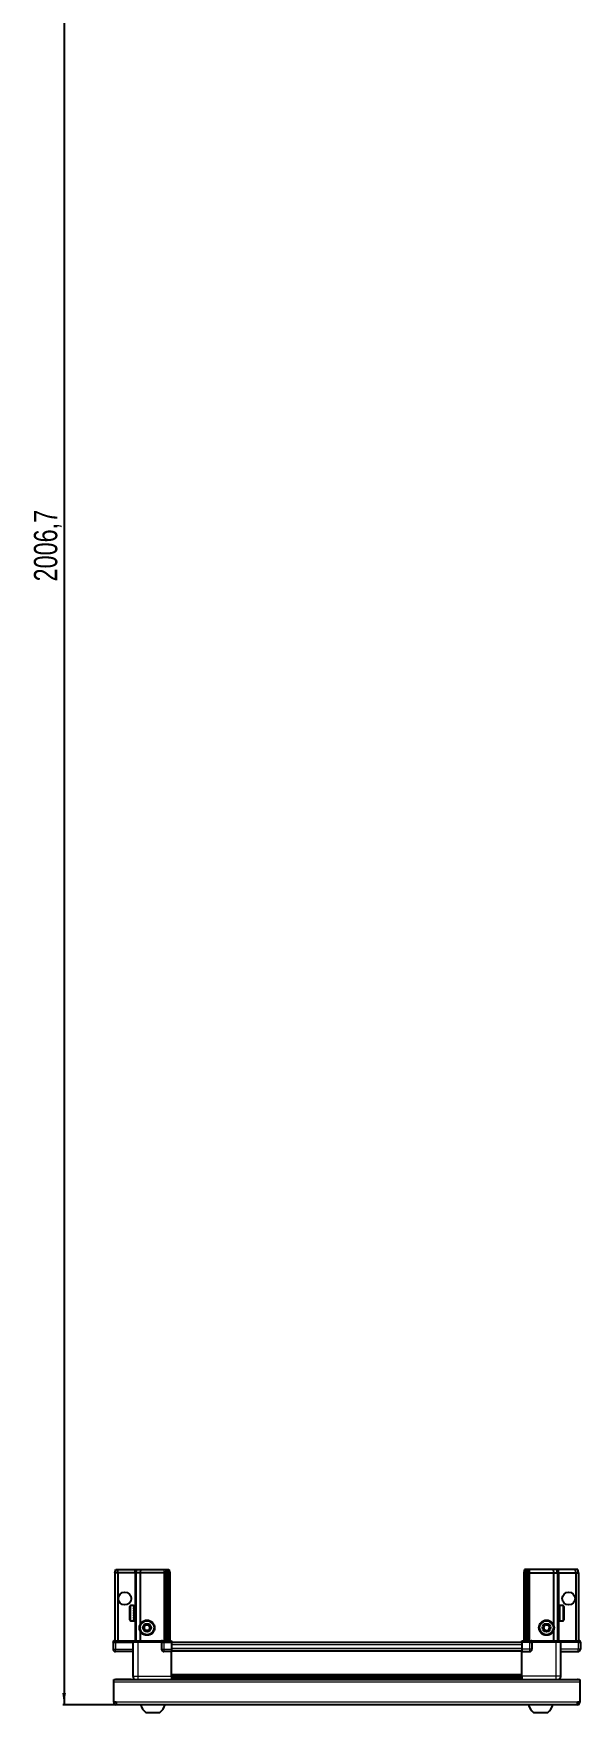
# Model space of a CAD drawing. Header units: millimetres. Extents: x 1021 to 4256, y -1287 to 1591.
# Drawn here: x 1077 to 1545, y -1287 to 152 of the extents above; entities that cross this region are included whole.
import ezdxf

# ---------------------------------------------------------------- set-up
doc = ezdxf.new("R2010")
doc.units = ezdxf.units.MM
doc.layers.add('FORMAT', color=7, linetype='Continuous')
doc.styles.add('SLDTEXTSTYLE0', font='TXT', dxfattribs={"width": 0.75})
doc.dimstyles.new('SLDDIMSTYLE0', dxfattribs={"dimtxt": 20, "dimasz": 10, "dimexe": 0, "dimexo": 0.0625, "dimgap": 5, "dimtad": 2, "dimdec": 1, "dimrnd": 1e-09, "dimzin": 12, "dimdsep": 46, "dimtxsty": 'SLDTEXTSTYLE0', "dimsah": 1, "dimcen": 0.09, "dimadec": 0, "dimazin": 3, "dimtfac": 1, "dimtofl": 0, "dimtmove": 0, "dimatfit": 3, "dimfxl": 0, "dimfrac": 2, "dimtolj": 1, "dimtzin": 12, "dimarcsym": 0})

# ---------------------------------------------------------------- blocks, each defined once
blk = doc.blocks.new('_D_8')
at = {"layer": 'FORMAT'}
for p, q in [((1146.7, 726.3), (1101.6, 726.3)), ((1102.6, 726.3), (1102.6, -1280.4)), ((1147.2, -1280.4), (1101.6, -1280.4))]:
    blk.add_line(p, q, dxfattribs=at)
for points in [[(1102.6, 726.3), (1101.1, 716.3), (1104.2, 716.3)], [(1102.6, -1280.4), (1104.2, -1270.4), (1101.1, -1270.4)]]:
    blk.add_solid(points, dxfattribs=at)
at = {"layer": 'FORMAT', "insert": (1076.8, -317.7), "char_height": 20, "attachment_point": 1, "rotation": 90, "style": 'SLDTEXTSTYLE0'}
blk.add_mtext('2006,7', dxfattribs=at)

msp = doc.modelspace()

# ---------------------------------------------------------------- linework, layer by layer
at = {"color": 7, "linetype": 'Continuous', "lineweight": 25}
for p, q in [((1146.13, -1167.43), (1146.93, -1164.43)), ((1146.93, -1164.43), (1148.78, -1164.43)), ((1148.63, -1167.43), (1148.78, -1164.43)), ((1148.78, -1164.43), (1163.13, -1164.43)), ((1163.13, -1164.43), (1164.93, -1164.43)), ((1164.13, -1167.43), (1164.93, -1164.43)), ((1164.93, -1164.43), (1167.96, -1164.43)), ((1167.96, -1164.43), (1167.63, -1167.43)), ((1167.96, -1164.43), (1188.13, -1164.43)), ((1188.13, -1164.43), (1189.93, -1164.43)), ((1189.93, -1164.43), (1189.13, -1167.43)), ((1189.93, -1164.43), (1190.67, -1164.43)), ((1190.67, -1164.43), (1190.13, -1167.43)), ((1190.67, -1164.43), (1191.17, -1164.43)), ((1191.17, -1164.43), (1191.63, -1167.43)), ((1191.17, -1164.43), (1192.33, -1164.43)), ((1192.33, -1164.43), (1193.13, -1167.43)), ((1496.93, -1164.43), (1496.13, -1167.43)), ((1498.08, -1164.43), (1496.93, -1164.43)), ((1498.08, -1164.43), (1497.63, -1167.43)), ((1498.58, -1164.43), (1498.08, -1164.43)), ((1498.58, -1164.43), (1499.13, -1167.43)), ((1499.33, -1164.43), (1498.58, -1164.43)), ((1499.33, -1164.43), (1500.13, -1167.43)), ((1501.13, -1164.43), (1499.33, -1164.43)), ((1521.3, -1164.43), (1501.13, -1164.43)), ((1521.3, -1164.43), (1521.63, -1167.43)), ((1524.33, -1164.43), (1521.3, -1164.43)), ((1525.13, -1167.43), (1524.33, -1164.43)), ((1526.13, -1164.43), (1524.33, -1164.43)), ((1540.47, -1164.43), (1526.13, -1164.43)), ((1540.63, -1167.43), (1540.47, -1164.43)), ((1542.33, -1164.43), (1540.47, -1164.43)), ((1543.13, -1167.43), (1542.33, -1164.43)), ((1146.13, -1167.43), (1146.13, -1225.73)), ((1148.63, -1167.43), (1146.13, -1167.43)), ((1163.13, -1167.43), (1148.63, -1167.43)), ((1148.63, -1167.43), (1148.63, -1225.73)), ((1164.13, -1167.43), (1163.13, -1167.43)), ((1164.13, -1167.43), (1164.13, -1225.73)), ((1167.63, -1167.43), (1164.13, -1167.43)), ((1188.13, -1167.43), (1167.63, -1167.43)), ((1167.63, -1167.43), (1167.63, -1211.93)), ((1189.13, -1167.43), (1188.13, -1167.43)), ((1190.13, -1167.43), (1189.13, -1167.43)), ((1189.13, -1167.43), (1189.13, -1225.73)), ((1190.13, -1167.43), (1190.13, -1225.73)), ((1191.63, -1167.43), (1190.13, -1167.43)), ((1191.63, -1167.43), (1191.63, -1225.73)), ((1193.13, -1167.43), (1191.63, -1167.43)), ((1193.13, -1167.43), (1193.13, -1225.73)), ((1496.13, -1167.43), (1497.63, -1167.43)), ((1496.13, -1167.43), (1496.13, -1225.73)), ((1497.63, -1167.43), (1499.13, -1167.43)), ((1497.63, -1167.43), (1497.63, -1225.73)), ((1499.13, -1167.43), (1500.13, -1167.43)), ((1499.13, -1167.43), (1499.13, -1225.73)), ((1500.13, -1167.43), (1500.13, -1225.73)), ((1500.13, -1167.43), (1501.13, -1167.43)), ((1501.13, -1167.43), (1521.63, -1167.43)), ((1521.63, -1167.43), (1521.63, -1211.93)), ((1521.63, -1167.43), (1525.13, -1167.43)), ((1525.13, -1167.43), (1525.13, -1225.73)), ((1525.13, -1167.43), (1526.13, -1167.43)), ((1526.13, -1167.43), (1540.63, -1167.43)), ((1540.63, -1167.43), (1540.63, -1225.73)), ((1540.63, -1167.43), (1543.13, -1167.43)), ((1543.13, -1167.43), (1543.13, -1225.73)), ((1158.93, -1207.63), (1158.93, -1196.23)), ((1162.13, -1195.43), (1159.73, -1195.43)), ((1159.73, -1208.43), (1162.13, -1208.43)), ((1162.13, -1195.43), (1162.13, -1195.43)), ((1162.13, -1195.43), (1162.63, -1195.43)), ((1162.13, -1195.62), (1162.63, -1195.62)), ((1162.13, -1195.62), (1162.13, -1195.84)), ((1162.13, -1195.84), (1162.63, -1195.84)), ((1162.13, -1196.41), (1162.63, -1196.41)), ((1162.13, -1196.41), (1162.13, -1196.84)), ((1162.13, -1196.84), (1162.63, -1196.84)), ((1162.13, -1197.75), (1162.63, -1197.75)), ((1162.13, -1197.75), (1162.13, -1198.34)), ((1162.13, -1198.34), (1162.63, -1198.34)), ((1162.13, -1199.49), (1162.63, -1199.49)), ((1162.13, -1199.49), (1162.13, -1200.19)), ((1162.13, -1200.19), (1162.63, -1200.19)), ((1162.13, -1201.47), (1162.63, -1201.47)), ((1162.13, -1201.47), (1162.13, -1202.21)), ((1162.13, -1201.62), (1162.63, -1201.62)), ((1162.13, -1202.12), (1162.63, -1202.12)), ((1162.13, -1202.21), (1162.63, -1202.21)), ((1162.13, -1203.5), (1162.63, -1203.5)), ((1162.13, -1203.5), (1162.13, -1204.21)), ((1162.13, -1204.21), (1162.63, -1204.21)), ((1162.13, -1205.37), (1162.63, -1205.37)), ((1162.13, -1205.37), (1162.13, -1205.97)), ((1162.13, -1205.97), (1162.63, -1205.97)), ((1162.13, -1206.91), (1162.63, -1206.91)), ((1162.13, -1206.91), (1162.13, -1207.35)), ((1162.13, -1207.35), (1162.63, -1207.35)), ((1162.13, -1207.95), (1162.63, -1207.95)), ((1162.13, -1207.95), (1162.13, -1208.19)), ((1162.13, -1208.19), (1162.63, -1208.19)), ((1162.13, -1208.41), (1162.63, -1208.41)), ((1162.13, -1208.41), (1162.13, -1208.43)), ((1162.13, -1208.42), (1162.63, -1208.42)), ((1162.63, -1195.62), (1162.63, -1195.43)), ((1162.63, -1195.84), (1162.63, -1195.62)), ((1162.63, -1196.41), (1162.63, -1195.84)), ((1162.63, -1196.84), (1162.63, -1196.41)), ((1162.63, -1197.75), (1162.63, -1196.84)), ((1162.73, -1197.53), (1162.63, -1197.53)), ((1162.63, -1198.34), (1162.63, -1197.75)), ((1162.63, -1199.49), (1162.63, -1198.34)), ((1162.63, -1200.19), (1162.63, -1199.49)), ((1162.63, -1201.47), (1162.63, -1200.19)), ((1162.63, -1201.62), (1162.63, -1201.47)), ((1162.63, -1202.21), (1162.63, -1202.12)), ((1162.63, -1203.5), (1162.63, -1202.21)), ((1162.63, -1204.21), (1162.63, -1203.5)), ((1162.63, -1205.37), (1162.63, -1204.21)), ((1162.63, -1205.97), (1162.63, -1205.37)), ((1162.63, -1206.91), (1162.63, -1205.97)), ((1162.63, -1206.33), (1162.73, -1206.33)), ((1162.63, -1207.35), (1162.63, -1206.91)), ((1162.63, -1207.95), (1162.63, -1207.35)), ((1162.63, -1208.19), (1162.63, -1207.95)), ((1162.63, -1208.41), (1162.63, -1208.19)), ((1162.63, -1208.42), (1162.63, -1208.41)), ((1162.73, -1206.33), (1162.73, -1197.53)), ((1163.61, -1198.62), (1163.13, -1197.93)), ((1163.13, -1205.93), (1163.13, -1197.93)), ((1163.13, -1205.93), (1163.61, -1205.24)), ((1164.1, -1197.93), (1163.61, -1198.62)), ((1163.61, -1205.24), (1163.61, -1198.62)), ((1163.61, -1205.24), (1164.1, -1205.93)), ((1164.13, -1197.93), (1164.1, -1197.93)), ((1164.1, -1205.93), (1164.1, -1197.93)), ((1164.1, -1205.93), (1164.13, -1205.93)), ((1525.16, -1197.93), (1525.13, -1197.93)), ((1525.13, -1205.93), (1525.16, -1205.93)), ((1525.65, -1198.62), (1525.16, -1197.93)), ((1525.16, -1197.93), (1525.16, -1205.93)), ((1525.16, -1205.93), (1525.65, -1205.24)), ((1526.13, -1197.93), (1525.65, -1198.62)), ((1525.65, -1198.62), (1525.65, -1205.24)), ((1525.65, -1205.24), (1526.13, -1205.93)), ((1526.13, -1197.93), (1526.13, -1205.93)), ((1526.63, -1197.53), (1526.53, -1197.53)), ((1526.53, -1197.53), (1526.53, -1206.33)), ((1526.53, -1206.33), (1526.63, -1206.33)), ((1529.53, -1195.43), (1526.63, -1195.43)), ((1527.13, -1195.43), (1526.63, -1195.43)), ((1526.63, -1195.43), (1526.63, -1195.47)), ((1526.63, -1195.47), (1526.63, -1195.76)), ((1527.13, -1195.47), (1526.63, -1195.47)), ((1527.13, -1195.76), (1526.63, -1195.76)), ((1526.63, -1195.76), (1526.63, -1196.03)), ((1527.13, -1196.03), (1526.63, -1196.03)), ((1526.63, -1196.03), (1526.63, -1196.7)), ((1527.13, -1196.7), (1526.63, -1196.7)), ((1526.63, -1196.7), (1526.63, -1197.17)), ((1526.63, -1197.17), (1526.63, -1198.15)), ((1527.13, -1197.17), (1526.63, -1197.17)), ((1527.13, -1198.15), (1526.63, -1198.15)), ((1526.63, -1198.15), (1526.63, -1198.77)), ((1526.63, -1198.77), (1526.63, -1199.97)), ((1527.13, -1198.77), (1526.63, -1198.77)), ((1527.13, -1199.97), (1526.63, -1199.97)), ((1526.63, -1199.97), (1526.63, -1200.6)), ((1527.13, -1200.6), (1526.63, -1200.6)), ((1526.63, -1200.68), (1526.63, -1201.98)), ((1527.13, -1200.68), (1526.63, -1200.68)), ((1527.13, -1201.98), (1526.63, -1201.98)), ((1527.13, -1202.46), (1526.63, -1202.46)), ((1526.63, -1202.46), (1526.63, -1202.71)), ((1526.63, -1202.71), (1526.63, -1203.98)), ((1527.13, -1202.71), (1526.63, -1202.71)), ((1527.13, -1203.98), (1526.63, -1203.98)), ((1526.63, -1203.98), (1526.63, -1204.67)), ((1526.63, -1204.67), (1526.63, -1205.79)), ((1527.13, -1204.67), (1526.63, -1204.67)), ((1527.13, -1205.79), (1526.63, -1205.79)), ((1526.63, -1205.79), (1526.63, -1206.36)), ((1526.63, -1206.36), (1526.63, -1207.21)), ((1527.13, -1206.36), (1526.63, -1206.36)), ((1527.13, -1207.21), (1526.63, -1207.21)), ((1526.63, -1207.21), (1526.63, -1207.61)), ((1526.63, -1207.61), (1526.63, -1208.12)), ((1527.13, -1207.61), (1526.63, -1207.61)), ((1527.13, -1208.12), (1526.63, -1208.12)), ((1526.63, -1208.12), (1526.63, -1208.31)), ((1526.63, -1208.31), (1526.63, -1208.43)), ((1527.13, -1208.31), (1526.63, -1208.31)), ((1526.63, -1208.43), (1529.53, -1208.43)), ((1527.13, -1195.47), (1527.13, -1195.43)), ((1527.13, -1196.03), (1527.13, -1195.76)), ((1527.13, -1197.17), (1527.13, -1196.7)), ((1527.13, -1198.77), (1527.13, -1198.15)), ((1527.13, -1200.68), (1527.13, -1199.97)), ((1527.13, -1202.71), (1527.13, -1201.98)), ((1527.13, -1204.67), (1527.13, -1203.98)), ((1527.13, -1206.36), (1527.13, -1205.79)), ((1527.13, -1207.61), (1527.13, -1207.21)), ((1527.13, -1208.31), (1527.13, -1208.12)), ((1530.33, -1196.23), (1530.33, -1207.63)), ((1167.63, -1216.93), (1167.63, -1225.73)), ((1521.63, -1216.93), (1521.63, -1225.73)), ((1145.13, -1225.73), (1144.63, -1226.59)), ((1144.63, -1226.93), (1144.63, -1226.59)), ((1144.63, -1226.93), (1146.63, -1226.93)), ((1144.63, -1226.93), (1144.63, -1232.93)), ((1146.63, -1225.73), (1145.13, -1225.73)), ((1146.63, -1225.73), (1161.43, -1225.73)), ((1161.43, -1226.93), (1146.63, -1226.93)), ((1146.63, -1226.93), (1161.43, -1226.93)), ((1161.63, -1234.93), (1146.63, -1234.93)), ((1161.43, -1225.73), (1161.63, -1225.73)), ((1161.63, -1226.93), (1161.43, -1226.93)), ((1161.63, -1226.93), (1161.63, -1225.73)), ((1161.63, -1225.73), (1165.63, -1225.73)), ((1165.63, -1226.93), (1161.63, -1226.93)), ((1161.63, -1226.93), (1161.63, -1255.93)), ((1165.63, -1225.73), (1185.93, -1225.73)), ((1185.93, -1226.93), (1165.63, -1226.93)), ((1185.93, -1225.73), (1186.13, -1225.73)), ((1186.13, -1226.93), (1185.93, -1226.93)), ((1186.13, -1226.93), (1186.13, -1225.73)), ((1186.81, -1225.73), (1186.13, -1225.73)), ((1186.13, -1226.93), (1188.13, -1226.93)), ((1186.13, -1226.93), (1186.13, -1232.93)), ((1186.81, -1225.73), (1194.63, -1225.73)), ((1194.63, -1226.59), (1188.13, -1226.59)), ((1194.63, -1226.93), (1188.13, -1226.93)), ((1188.13, -1226.93), (1194.63, -1226.93)), ((1194.63, -1234.93), (1188.13, -1234.93)), ((1194.63, -1225.73), (1194.63, -1226.59)), ((1194.63, -1226.59), (1194.63, -1226.59)), ((1194.63, -1226.93), (1194.63, -1226.59)), ((1194.63, -1226.93), (1194.63, -1226.93)), ((1194.63, -1226.93), (1194.63, -1232.93)), ((1494.63, -1227.08), (1194.63, -1227.08)), ((1194.63, -1232.93), (1194.63, -1234.93)), ((1494.63, -1234.28), (1194.63, -1234.28)), ((1194.63, -1255.93), (1194.63, -1234.93)), ((1494.63, -1226.59), (1494.63, -1225.73)), ((1494.63, -1225.73), (1502.45, -1225.73)), ((1501.13, -1226.59), (1494.63, -1226.59)), ((1494.63, -1226.93), (1494.63, -1226.59)), ((1501.13, -1226.93), (1494.63, -1226.93)), ((1494.63, -1226.93), (1494.63, -1232.93)), ((1494.63, -1232.93), (1494.63, -1234.93)), ((1494.63, -1234.93), (1501.13, -1234.93)), ((1494.63, -1255.93), (1494.63, -1234.93)), ((1501.13, -1226.93), (1503.13, -1226.93)), ((1503.13, -1226.93), (1501.13, -1226.93)), ((1503.13, -1225.73), (1502.45, -1225.73)), ((1503.13, -1226.93), (1503.13, -1225.73)), ((1503.13, -1225.73), (1503.33, -1225.73)), ((1503.33, -1226.93), (1503.13, -1226.93)), ((1503.13, -1226.93), (1503.13, -1232.93)), ((1503.33, -1225.73), (1523.63, -1225.73)), ((1523.63, -1226.93), (1503.33, -1226.93)), ((1523.63, -1225.73), (1527.63, -1225.73)), ((1527.63, -1226.93), (1523.63, -1226.93)), ((1527.63, -1226.93), (1527.63, -1225.73)), ((1527.63, -1225.73), (1527.83, -1225.73)), ((1527.83, -1226.93), (1527.63, -1226.93)), ((1527.63, -1226.93), (1527.63, -1255.93)), ((1527.63, -1234.93), (1542.63, -1234.93)), ((1527.83, -1225.73), (1542.63, -1225.73)), ((1542.63, -1226.93), (1527.83, -1226.93)), ((1544.13, -1225.73), (1542.63, -1225.73)), ((1542.63, -1226.93), (1544.63, -1226.93)), ((1544.63, -1226.59), (1544.13, -1225.73)), ((1544.63, -1226.59), (1544.13, -1225.73)), ((1544.63, -1226.93), (1544.63, -1226.59)), ((1544.63, -1226.93), (1544.63, -1226.59)), ((1544.63, -1226.93), (1544.63, -1226.93)), ((1544.63, -1226.93), (1544.63, -1232.93)), ((1145.13, -1261.03), (1145.13, -1258.93)), ((1145.13, -1258.93), (1544.13, -1258.93)), ((1145.13, -1278.33), (1145.13, -1261.03)), ((1160.13, -1258.83), (1147.23, -1258.83)), ((1160.13, -1258.83), (1160.13, -1258.93)), ((1194.63, -1256.95), (1494.63, -1256.95)), ((1194.63, -1256.99), (1494.63, -1256.99)), ((1218.51, -1258.78), (1194.63, -1258.78)), ((1213.13, -1258.93), (1213.13, -1258.78)), ((1213.17, -1258.93), (1213.17, -1258.78)), ((1213.44, -1258.93), (1213.44, -1258.78)), ((1213.7, -1258.93), (1213.7, -1258.78)), ((1214.35, -1258.93), (1214.35, -1258.78)), ((1214.82, -1258.93), (1214.82, -1258.78)), ((1215.78, -1258.93), (1215.78, -1258.78)), ((1216.4, -1258.93), (1216.4, -1258.78)), ((1217.59, -1258.93), (1217.59, -1258.78)), ((1218.25, -1258.93), (1218.25, -1258.78)), ((1218.3, -1258.93), (1218.3, -1258.78)), ((1219.6, -1258.78), (1218.51, -1258.78)), ((1219.6, -1258.93), (1219.6, -1258.78)), ((1219.6, -1258.78), (1219.6, -1258.78)), ((1220.33, -1258.78), (1219.6, -1258.78)), ((1219.61, -1258.93), (1219.61, -1258.78)), ((1220.11, -1258.93), (1220.11, -1258.78)), ((1220.33, -1258.93), (1220.33, -1258.78)), ((1220.75, -1258.78), (1220.33, -1258.78)), ((1220.33, -1258.78), (1220.33, -1258.78)), ((1468.51, -1258.78), (1220.75, -1258.78)), ((1221.61, -1258.93), (1221.61, -1258.78)), ((1222.3, -1258.93), (1222.3, -1258.78)), ((1223.42, -1258.93), (1223.42, -1258.78)), ((1224, -1258.93), (1224, -1258.78)), ((1224.87, -1258.93), (1224.87, -1258.78)), ((1225.27, -1258.93), (1225.27, -1258.78)), ((1225.8, -1258.93), (1225.8, -1258.78)), ((1225.99, -1258.93), (1225.99, -1258.78)), ((1226.13, -1258.93), (1226.13, -1258.78)), ((1463.13, -1258.93), (1463.13, -1258.78)), ((1463.3, -1258.93), (1463.3, -1258.78)), ((1463.51, -1258.93), (1463.51, -1258.78)), ((1464.07, -1258.93), (1464.07, -1258.78)), ((1464.49, -1258.93), (1464.49, -1258.78)), ((1465.39, -1258.93), (1465.39, -1258.78)), ((1465.97, -1258.93), (1465.97, -1258.78)), ((1467.12, -1258.93), (1467.12, -1258.78)), ((1467.81, -1258.93), (1467.81, -1258.78)), ((1469.09, -1258.78), (1468.51, -1258.78)), ((1469.09, -1258.93), (1469.09, -1258.78)), ((1469.1, -1258.78), (1469.09, -1258.78)), ((1469.83, -1258.78), (1469.1, -1258.78)), ((1469.27, -1258.93), (1469.27, -1258.78)), ((1469.77, -1258.93), (1469.77, -1258.78)), ((1469.83, -1258.93), (1469.83, -1258.78)), ((1470.75, -1258.78), (1469.83, -1258.78)), ((1469.83, -1258.78), (1469.83, -1258.78)), ((1494.63, -1258.78), (1470.75, -1258.78)), ((1471.12, -1258.93), (1471.12, -1258.78)), ((1471.83, -1258.93), (1471.83, -1258.78)), ((1473, -1258.93), (1473, -1258.78)), ((1473.61, -1258.93), (1473.61, -1258.78)), ((1474.55, -1258.93), (1474.55, -1258.78)), ((1475, -1258.93), (1475, -1258.78)), ((1475.62, -1258.93), (1475.62, -1258.78)), ((1475.87, -1258.93), (1475.87, -1258.78)), ((1476.11, -1258.93), (1476.11, -1258.78)), ((1476.13, -1258.93), (1476.13, -1258.78)), ((1529.13, -1258.83), (1542.03, -1258.83)), ((1529.13, -1258.83), (1529.13, -1258.93)), ((1544.13, -1258.93), (1544.13, -1261.03)), ((1544.13, -1261.03), (1544.13, -1278.33)), ((1147.23, -1278.33), (1145.13, -1278.33)), ((1147.23, -1278.33), (1147.23, -1280.43)), ((1542.03, -1280.43), (1147.23, -1280.43)), ((1544.13, -1278.33), (1542.03, -1278.33)), ((1542.03, -1280.43), (1542.03, -1278.33)), ((1172.63, -1287.03), (1184.63, -1287.03)), ((1504.63, -1287.03), (1516.63, -1287.03))]:
    msp.add_line(p, q, dxfattribs=at)
at = {"color": 8, "linetype": 'Continuous', "lineweight": 18}
for p, q in [((1163.13, -1167.43), (1163.13, -1164.43)), ((1188.13, -1164.43), (1188.13, -1167.43)), ((1501.13, -1164.43), (1501.13, -1167.43)), ((1526.13, -1167.43), (1526.13, -1164.43)), ((1163.13, -1167.43), (1163.13, -1197.93)), ((1188.13, -1167.43), (1188.13, -1225.73)), ((1501.13, -1167.43), (1501.13, -1225.73)), ((1526.13, -1167.43), (1526.13, -1197.93)), ((1159.73, -1208.43), (1159.73, -1195.43)), ((1163.13, -1205.93), (1163.13, -1225.73)), ((1526.13, -1205.93), (1526.13, -1225.73)), ((1529.53, -1195.43), (1529.53, -1208.43)), ((1144.63, -1232.93), (1146.63, -1232.93)), ((1146.63, -1226.93), (1146.63, -1225.73)), ((1146.63, -1226.93), (1146.63, -1232.93)), ((1146.63, -1232.93), (1161.63, -1232.93)), ((1146.63, -1234.93), (1146.63, -1232.93)), ((1161.43, -1226.93), (1161.43, -1225.73)), ((1165.63, -1226.93), (1165.63, -1225.73)), ((1165.63, -1226.93), (1165.63, -1255.93)), ((1185.93, -1226.93), (1185.93, -1225.73)), ((1186.13, -1232.93), (1188.13, -1232.93)), ((1188.13, -1226.93), (1188.13, -1226.59)), ((1188.13, -1226.93), (1188.13, -1232.93)), ((1188.13, -1232.93), (1194.63, -1232.93)), ((1188.13, -1232.93), (1188.13, -1234.93)), ((1194.63, -1226.93), (1194.63, -1226.59)), ((1494.63, -1229.08), (1194.63, -1229.08)), ((1494.63, -1232.28), (1194.63, -1232.28)), ((1494.63, -1234.93), (1194.63, -1234.93)), ((1501.13, -1232.93), (1494.63, -1232.93)), ((1501.13, -1226.93), (1501.13, -1226.59)), ((1501.13, -1226.93), (1501.13, -1232.93)), ((1501.13, -1232.93), (1501.13, -1234.93)), ((1503.13, -1232.93), (1501.13, -1232.93)), ((1503.33, -1225.73), (1503.33, -1226.93)), ((1523.63, -1226.93), (1523.63, -1225.73)), ((1523.63, -1226.93), (1523.63, -1255.93)), ((1542.63, -1232.93), (1527.63, -1232.93)), ((1527.83, -1225.73), (1527.83, -1226.93)), ((1542.63, -1226.93), (1542.63, -1225.73)), ((1542.63, -1226.93), (1542.63, -1232.93)), ((1544.63, -1232.93), (1542.63, -1232.93)), ((1542.63, -1234.93), (1542.63, -1232.93)), ((1544.13, -1261.03), (1145.13, -1261.03)), ((1147.23, -1258.93), (1147.23, -1258.83)), ((1165.63, -1255.93), (1194.63, -1255.93)), ((1194.63, -1254.33), (1494.63, -1254.33)), ((1494.63, -1255.74), (1194.63, -1255.74)), ((1194.63, -1258.19), (1494.63, -1258.19)), ((1523.63, -1255.93), (1494.63, -1255.93)), ((1542.03, -1258.93), (1542.03, -1258.83)), ((1542.03, -1278.33), (1147.23, -1278.33))]:
    msp.add_line(p, q, dxfattribs=at)
at = {"color": 7, "linetype": 'Continuous', "lineweight": 25, "flags": 128}
for points in [[(1147.23, -1258.83), (1146.82, -1258.87), (1146.59, -1258.93)], [(1542.67, -1258.93), (1542.44, -1258.87), (1542.03, -1258.83)]]:
    msp.add_lwpolyline(points, dxfattribs=at)
at = {"color": 7, "linetype": 'Continuous', "lineweight": 25}
for centre, radius in [((1154.63, -1189.43), 5.5), ((1534.63, -1189.43), 5.5), ((1173.63, -1214.43), 6.5), ((1515.63, -1214.43), 6.5), ((1173.63, -1214.43), 3.46), ((1515.63, -1214.43), 3.46)]:
    msp.add_circle(centre, radius, dxfattribs=at)
at = {"color": 8, "linetype": 'Continuous', "lineweight": 18}
for centre in [(1173.63, -1214.43), (1515.63, -1214.43)]:
    msp.add_circle(centre, 5.7, dxfattribs=at)
at = {"color": 7, "linetype": 'Continuous', "lineweight": 25}
for centre, radius, start, end in [((1159.73, -1196.23), 0.8, 90, 180), ((1159.73, -1207.63), 0.8, 180, 270), ((1163.13, -1197.53), 0.4, 180, 270), ((1163.13, -1206.33), 0.4, 90, 180), ((1526.13, -1197.53), 0.4, 270, 0), ((1526.13, -1206.33), 0.4, 360, 90), ((1529.53, -1196.23), 0.8, 360, 90), ((1529.53, -1207.63), 0.8, 270, 0), ((1173.63, -1214.43), 2.5, 147.37605, 207.37605), ((1173.63, -1214.43), 2.5, 207.37605, 267.37605), ((1173.63, -1214.43), 2.5, 87.37605, 147.37605), ((1173.63, -1214.43), 2.5, 267.37605, 327.37605), ((1173.63, -1214.43), 2.5, 27.37605, 87.37605), ((1173.63, -1214.43), 2.5, 327.37605, 27.37605), ((1515.63, -1214.43), 2.5, 134.67671, 194.67671), ((1515.63, -1214.43), 2.5, 194.67671, 254.67671), ((1515.63, -1214.43), 2.5, 74.67671, 134.67671), ((1515.63, -1214.43), 2.5, 254.67671, 314.67671), ((1515.63, -1214.43), 2.5, 14.67671, 74.67671), ((1515.63, -1214.43), 2.5, 314.67671, 14.67671), ((1146.63, -1232.93), 2, 180, 270), ((1188.13, -1232.93), 2, 180, 270), ((1501.13, -1232.93), 2, 270, 0), ((1542.63, -1232.93), 2, 270, 0), ((1147.23, -1278.33), 2.1, 180, 270), ((1147.23, -1278.33), 0.6, 180, 270), ((1179.65, -1277.4), 11.91, 194.70035, 233.8734), ((1177.6, -1277.4), 11.91, 306.1266, 345.29965), ((1511.65, -1277.4), 11.91, 194.70035, 233.8734), ((1509.6, -1277.4), 11.91, 306.1266, 345.29965), ((1542.03, -1278.33), 2.1, 270, 0), ((1542.03, -1278.33), 0.6, 270, 0)]:
    msp.add_arc(centre, radius, start, end, dxfattribs=at)
for centre, start_param, end_param in [((1188.13, -1223.13), 2.4188584, 3.1415927), ((1501.13, -1223.13), 3.1415927, 3.8643269)]:
    msp.add_ellipse(centre, major_axis=(0, 3.46), ratio=0.5773503, start_param=start_param, end_param=end_param, dxfattribs=at)
for points, knots in [([(1170.75, -1214.3), (1171.02, -1213.86), (1171.54, -1213.05), (1172.06, -1212.24), (1172.3, -1211.86)], [0, 0, 0, 0, 0.5346859, 1, 1, 1, 1]), ([(1172.07, -1216.86), (1172.02, -1216.75), (1171.74, -1216.22), (1171.28, -1215.33), (1170.9, -1214.6), (1170.75, -1214.3)], [0, 0, 0, 0, 0.13312467, 0.63709944, 1, 1, 1, 1]), ([(1174.96, -1216.99), (1174.44, -1216.97), (1173.48, -1216.92), (1172.52, -1216.88), (1172.07, -1216.86)], [0, 0, 0, 0, 0.5346859, 1, 1, 1, 1]), ([(1172.3, -1211.86), (1172.82, -1211.89), (1173.78, -1211.93), (1174.74, -1211.98), (1175.19, -1212)], [0, 0, 0, 0, 0.5346859, 1, 1, 1, 1]), ([(1176.51, -1214.56), (1176.23, -1214.99), (1175.71, -1215.81), (1175.2, -1216.61), (1174.96, -1216.99)], [0, 0, 0, 0, 0.53468586, 1, 1, 1, 1]), ([(1175.19, -1212), (1175.34, -1212.3), (1175.72, -1213.03), (1176.18, -1213.92), (1176.46, -1214.45), (1176.51, -1214.56)], [0, 0, 0, 0, 0.3629006, 0.8668753, 1, 1, 1, 1]), ([(1512.85, -1213.66), (1513.21, -1213.3), (1513.9, -1212.62), (1514.58, -1211.95), (1514.9, -1211.63)], [0, 0, 0, 0, 0.5346859, 1, 1, 1, 1]), ([(1513.58, -1216.46), (1513.49, -1216.12), (1513.28, -1215.33), (1513.03, -1214.36), (1512.88, -1213.79), (1512.85, -1213.66)], [0, 0, 0, 0, 0.3629006, 0.8668753, 1, 1, 1, 1]), ([(1516.36, -1217.22), (1515.86, -1217.08), (1514.93, -1216.83), (1514.01, -1216.57), (1513.58, -1216.46)], [0, 0, 0, 0, 0.5346859, 1, 1, 1, 1]), ([(1514.9, -1211.63), (1515.4, -1211.77), (1516.33, -1212.03), (1517.25, -1212.28), (1517.68, -1212.4)], [0, 0, 0, 0, 0.5346859, 1, 1, 1, 1]), ([(1518.41, -1215.19), (1518.05, -1215.55), (1517.36, -1216.23), (1516.68, -1216.91), (1516.36, -1217.22)], [0, 0, 0, 0, 0.5346859, 1, 1, 1, 1]), ([(1517.68, -1212.4), (1517.71, -1212.52), (1517.87, -1213.1), (1518.12, -1214.06), (1518.33, -1214.86), (1518.41, -1215.19)], [0, 0, 0, 0, 0.1331247, 0.6370994, 1, 1, 1, 1]), ([(1161.63, -1255.93), (1161.68, -1256.37), (1161.75, -1257.04), (1162.18, -1257.86), (1162.64, -1258.41), (1163.04, -1258.77), (1163.3, -1258.9), (1163.35, -1258.93)], [0, 0, 0, 0, 0.3630185, 0.5584377, 0.7580039, 0.9575702, 1, 1, 1, 1]), ([(1194.63, -1255.93), (1194.63, -1256.32), (1194.63, -1257.11), (1194.63, -1258.13), (1194.63, -1258.76), (1194.63, -1258.92), (1194.63, -1258.93)], [0, 0, 0, 0, 0.3255201, 0.6510403, 0.9765604, 1, 1, 1, 1]), ([(1494.63, -1255.93), (1494.63, -1256.32), (1494.63, -1257.11), (1494.63, -1258.13), (1494.63, -1258.76), (1494.63, -1258.92), (1494.63, -1258.93)], [0, 0, 0, 0, 0.32552014, 0.65104028, 0.97656042, 1, 1, 1, 1]), ([(1527.63, -1255.93), (1527.58, -1256.37), (1527.51, -1257.04), (1527.08, -1257.86), (1526.62, -1258.41), (1526.22, -1258.77), (1525.95, -1258.9), (1525.91, -1258.93)], [0, 0, 0, 0, 0.3630185, 0.5584377, 0.7580039, 0.9575702, 1, 1, 1, 1])]:
    msp.add_open_spline(points, degree=3, knots=knots, dxfattribs=at)
at = {"color": 8, "linetype": 'Continuous', "lineweight": 18}
for points in [[(1161.63, -1255.93), (1161.69, -1255.93), (1161.81, -1255.93), (1162.73, -1255.93), (1164.06, -1255.93), (1165.11, -1255.93), (1165.63, -1255.93)], [(1527.63, -1255.93), (1527.57, -1255.93), (1527.45, -1255.93), (1526.52, -1255.93), (1525.2, -1255.93), (1524.15, -1255.93), (1523.63, -1255.93)]]:
    msp.add_open_spline(points, degree=3, dxfattribs=at)
for points in [[(1165.63, -1255.93), (1165.63, -1256.37), (1165.63, -1257.04), (1165.63, -1257.86), (1165.63, -1258.41), (1165.63, -1258.77), (1165.63, -1258.9), (1165.63, -1258.93)], [(1523.63, -1255.93), (1523.63, -1256.37), (1523.63, -1257.04), (1523.63, -1257.86), (1523.63, -1258.41), (1523.63, -1258.77), (1523.63, -1258.9), (1523.63, -1258.93)]]:
    msp.add_open_spline(points, degree=3, knots=[0, 0, 0, 0, 0.3630185, 0.5584377, 0.7580039, 0.9575702, 1, 1, 1, 1], dxfattribs=at)

# ---------------------------------------------------------------- dimensions: what is measured, and where the dimension line sits
at = {"layer": 'FORMAT'}
dim = msp.add_linear_dim(base=(1102.63, -1280.43), p1=(1146.73, 726.27), p2=(1147.23, -1280.43), angle=90, dimstyle='SLDDIMSTYLE0', dxfattribs=at)
dim.commit()
dim.dimension.update_dxf_attribs({"geometry": '_D_8', "text_midpoint": (1102.63, -277.08), "dimtype": 160})

doc.saveas('drawing.dxf')
